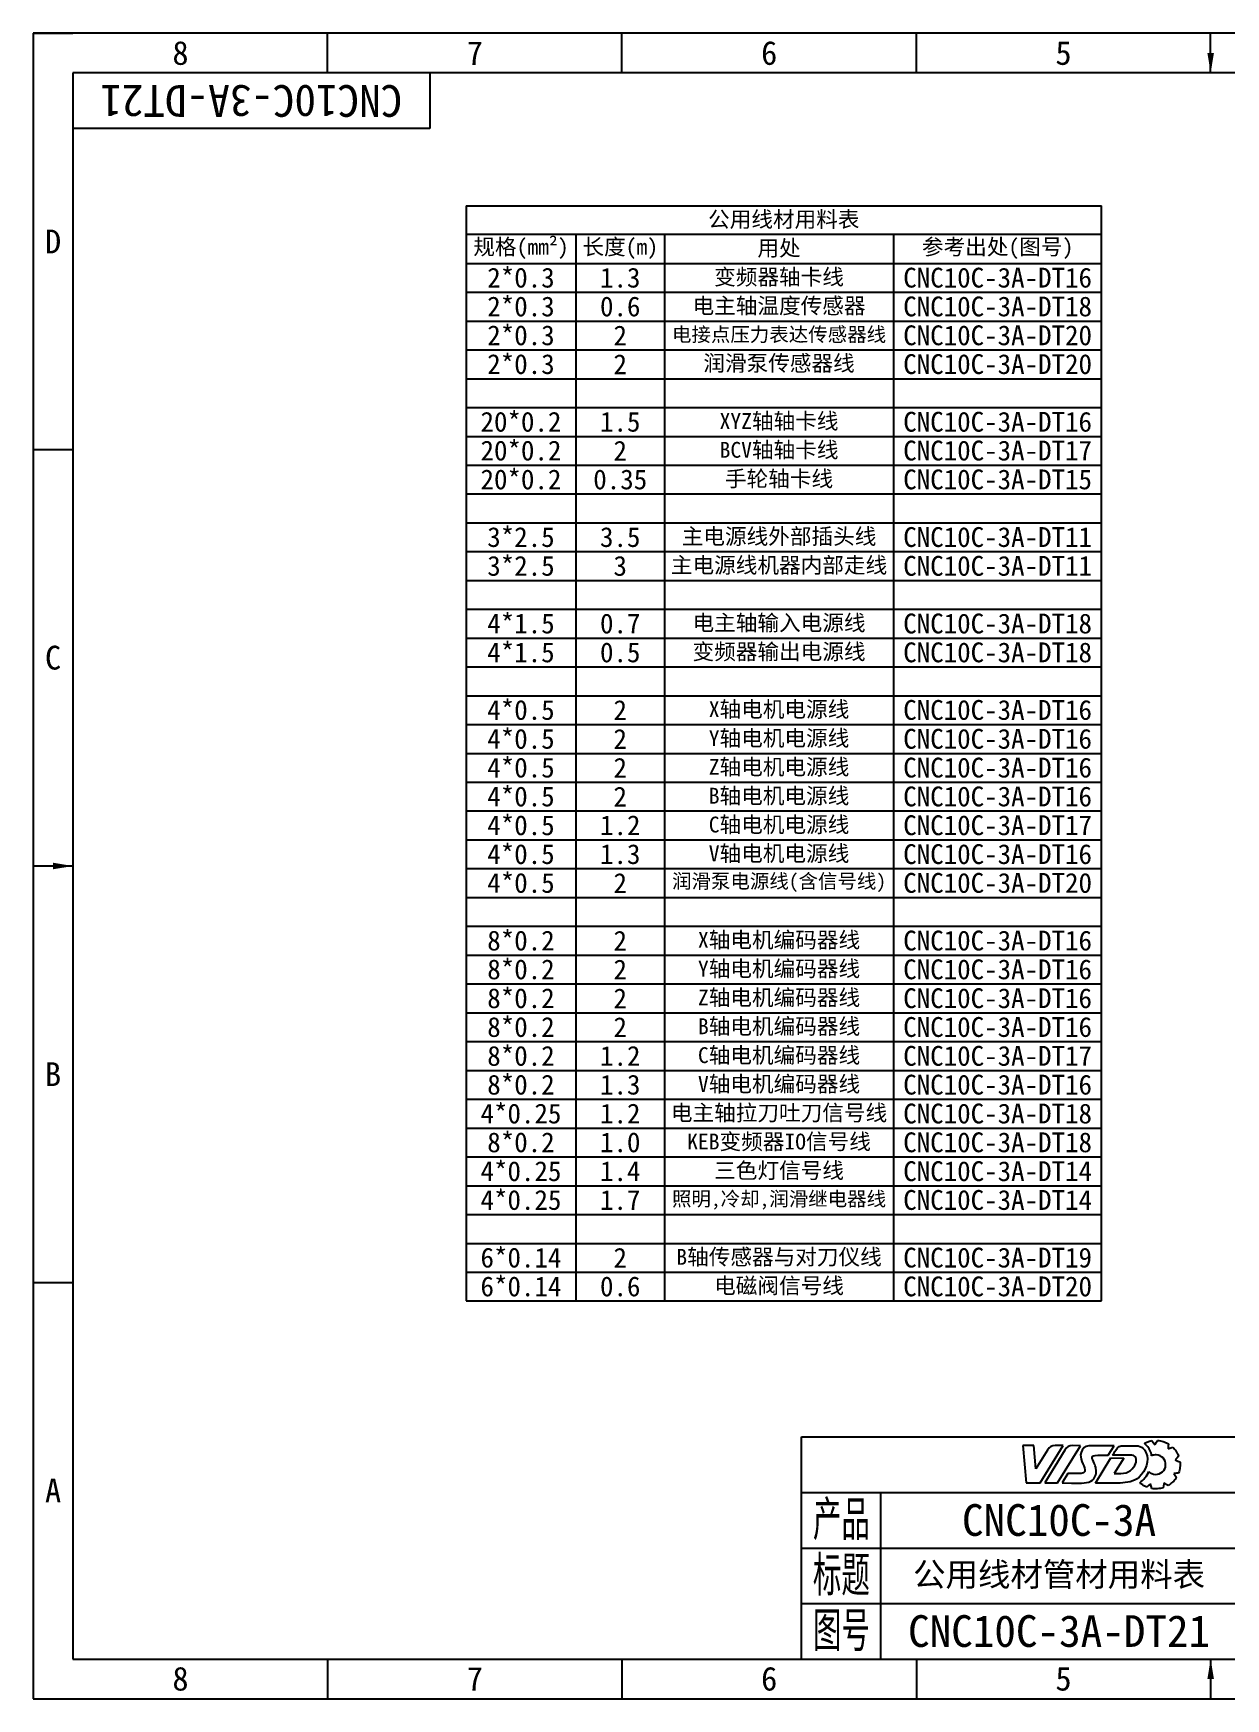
# Model space of a CAD drawing. Header units: millimetres. Extents: x 547 to 2149, y 622 to 1790.
# Drawn here: x 546.7 to 697.1, y 622.4 to 832.4 of the extents above; entities that cross this region are included whole.
import ezdxf

# ---------------------------------------------------------------- set-up
doc = ezdxf.new("R2010")
doc.units = ezdxf.units.MM
for name, color, linetype in [('中文标注', 3, 'Continuous'), ('仅图框使用', 7, 'Continuous'), ('元器件与线路', 7, 'Continuous'), ('英文数字标注', 3, 'Continuous')]:
    doc.layers.add(name, color=color, linetype=linetype)
doc.styles.get("Standard").update_dxf_attribs({"font": 'txt', "bigfont": 'gbcbig.shx'})
doc.dimstyles.new('ISO-25', dxfattribs={"dimtxt": 2.5, "dimasz": 2.5, "dimexe": 1.25, "dimexo": 0.625, "dimtad": 1, "dimtxsty": 'Standard', "dimcen": 2.5, "dimadec": 0, "dimazin": 0, "dimtfac": 1, "dimtmove": 0, "dimatfit": 3, "dimfxl": 0, "dimarcsym": 0})

# ---------------------------------------------------------------- blocks, each defined once
blk = doc.blocks.new('Logo-pic')
at = {"layer": '仅图框使用', "color": 4}
for points in [[(1.39, 0), (1.39, 0), (0, 0), (0, 0)], [(0, 0), (0, 0), (0.42, -4.7), (0.42, -4.7)], [(15.35, 0.28), (15.42, 0.32), (15.49, 0.35), (15.57, 0.38)], [(16.08, -0.66), (15.92, -0.31), (15.66, 0), (15.35, 0.28)], [(15.57, 0.38), (15.69, 0.44), (15.83, 0.49), (15.99, 0.54)], [(15.99, 0.54), (15.99, 0.54), (16.28, 0.62), (16.28, 0.62)], [(16.28, 0.62), (16.28, 0.62), (16.46, 0.38), (16.46, 0.38)], [(16.46, 0.38), (16.46, 0.38), (16.69, 0.09), (16.69, 0.09)], [(16.69, 0.09), (16.69, 0.09), (16.85, 0.39), (16.85, 0.39)], [(16.85, 0.39), (16.85, 0.39), (17, 0.65), (17, 0.65)], [(17, 0.65), (17.24, 0.64), (17.5, 0.58), (17.73, 0.5)], [(17.73, 0.5), (17.86, 0.46), (18, 0.4), (18.12, 0.34)], [(18.12, 0.34), (18.12, 0.34), (18.38, 0.2), (18.38, 0.2)], [(18.38, 0.2), (18.38, 0.2), (18.35, -0.09), (18.35, -0.09)], [(1.66, -2.95), (1.66, -2.95), (1.39, 0), (1.39, 0)], [(3.14, -0.56), (3.14, -0.56), (1.66, -2.95), (1.66, -2.95)], [(2.21, -4.71), (2.21, -4.71), (5.1, -0.01), (5.1, -0.01)], [(5.31, -0.56), (5.31, -0.56), (2.78, -4.71), (2.78, -4.71)], [(4.11, -0.01), (3.65, -0.01), (3.39, -0.16), (3.14, -0.56)], [(5.1, -0.01), (5.1, -0.01), (4.11, -0.01), (4.11, -0.01)], [(4.4, -4.71), (4.4, -4.71), (7.29, -0.02), (7.29, -0.02)], [(6.29, -0.01), (5.83, -0.01), (5.59, -0.13), (5.31, -0.56)], [(7.28, -0.02), (7.28, -0.02), (6.29, -0.01), (6.29, -0.01)], [(7.5, -0.58), (7.03, -1.34), (7.55, -2.13), (7.8, -2.82)], [(7.29, -0.02), (7.29, -0.02), (7.28, -0.02), (7.28, -0.02)], [(8.69, -0.02), (8.19, -0.02), (7.78, -0.12), (7.5, -0.58)], [(9.03, -2.23), (8.76, -1.63), (8.45, -1.19), (9.46, -1.23)], [(11.52, -0.03), (11.52, -0.03), (8.69, -0.02), (8.69, -0.02)], [(9.2, -4.73), (9.2, -4.73), (11.13, -1.56), (11.13, -1.56)], [(9.46, -1.23), (9.46, -1.23), (10.78, -1.23), (10.78, -1.23)], [(10.78, -1.23), (10.78, -1.23), (11.52, -0.03), (11.52, -0.03)], [(11.13, -1.56), (11.13, -1.56), (12.74, -1.57), (12.74, -1.57)], [(11.33, -1.23), (11.44, -1.05), (11.61, -0.77), (11.73, -0.58)], [(13.78, -1.23), (13.78, -1.23), (11.33, -1.23), (11.33, -1.23)], [(12.74, -1.57), (12.74, -1.57), (11.53, -3.53), (11.53, -3.53)], [(11.73, -0.58), (12.03, -0.12), (12.3, -0.03), (12.71, -0.03)], [(12.71, -0.03), (12.71, -0.03), (14.35, -0.03), (14.35, -0.03)], [(14.24, -2.29), (14.45, -1.75), (14.3, -1.24), (13.78, -1.23)], [(14.35, -0.03), (15.01, -0.04), (15.38, -0.46), (15.59, -0.95)], [(15.59, -0.95), (15.97, -1.85), (15.54, -3.19), (14.68, -3.99)], [(16.26, -1.28), (16.23, -1.07), (16.17, -0.86), (16.08, -0.66)], [(16.85, -1.16), (16.64, -1.16), (16.44, -1.2), (16.26, -1.28)], [(18.03, -2.46), (18.06, -1.77), (17.53, -1.2), (16.85, -1.16)], [(18.35, -0.09), (18.35, -0.09), (18.33, -0.41), (18.33, -0.41)], [(18.33, -0.41), (18.48, -0.36), (18.63, -0.3), (18.67, -0.29)], [(18.67, -0.29), (18.67, -0.29), (18.94, -0.22), (18.94, -0.22)], [(18.94, -0.22), (19.09, -0.37), (19.24, -0.55), (19.36, -0.74)], [(19.48, -1.56), (19.48, -1.56), (19.25, -1.82), (19.25, -1.82)], [(19.25, -1.82), (19.27, -1.83), (19.29, -1.84), (19.57, -1.95)], [(19.36, -0.74), (19.42, -0.84), (19.49, -0.95), (19.55, -1.07)], [(19.67, -1.34), (19.67, -1.34), (19.48, -1.56), (19.48, -1.56)], [(19.55, -1.07), (19.55, -1.07), (19.61, -1.19), (19.61, -1.19)], [(19.57, -1.95), (19.57, -1.95), (19.84, -2.05), (19.84, -2.05)], [(19.61, -1.19), (19.63, -1.24), (19.65, -1.29), (19.67, -1.34)], [(19.84, -2.05), (19.84, -2.12), (19.85, -2.18), (19.85, -2.25)], [(5.7, -3.51), (5.7, -3.51), (4.96, -4.72), (4.96, -4.72)], [(6.79, -3.52), (6.79, -3.52), (5.7, -3.51), (5.7, -3.51)], [(7.36, -3.52), (7.36, -3.52), (6.79, -3.52), (6.79, -3.52)], [(7.8, -2.82), (7.92, -3.14), (7.91, -3.51), (7.36, -3.52)], [(7.42, -4.73), (8.35, -4.73), (9.03, -4.45), (9.21, -3.7)], [(9.21, -3.7), (9.35, -3.15), (9.22, -2.68), (9.03, -2.23)], [(11.53, -3.53), (11.53, -3.53), (12.01, -3.53), (12.01, -3.53)], [(12.01, -3.53), (12.01, -3.53), (12.28, -3.53), (12.28, -3.53)], [(12.28, -3.53), (12.28, -3.53), (12.36, -3.53), (12.36, -3.53)], [(14.68, -3.99), (14.07, -4.56), (13.13, -4.68), (12.31, -4.74)], [(12.36, -3.53), (13.34, -3.53), (14.01, -2.89), (14.24, -2.29)], [(14.77, -4.69), (15.24, -4.34), (15.64, -3.84), (15.92, -3.28)], [(15.92, -3.28), (16.13, -3.49), (16.42, -3.62), (16.74, -3.64)], [(16.74, -3.64), (17.42, -3.67), (18, -3.14), (18.03, -2.46)], [(19.38, -3.49), (19.27, -3.51), (19.17, -3.52), (19.07, -3.53)], [(19.07, -3.53), (19.13, -3.61), (19.18, -3.69), (19.24, -3.79)], [(19.38, -4.03), (19.32, -4.14), (19.24, -4.24), (19.17, -4.34)], [(19.24, -3.79), (19.24, -3.79), (19.38, -4.03), (19.38, -4.03)], [(19.67, -3.46), (19.67, -3.46), (19.38, -3.49), (19.38, -3.49)], [(19.83, -2.75), (19.81, -2.99), (19.75, -3.23), (19.67, -3.46)], [(0.42, -4.7), (0.42, -4.7), (2.21, -4.71), (2.21, -4.71)], [(2.78, -4.71), (2.78, -4.71), (4.4, -4.71), (4.4, -4.71)], [(4.96, -4.72), (4.96, -4.72), (6.17, -4.73), (6.17, -4.73)], [(6.17, -4.73), (6.17, -4.73), (7.42, -4.73), (7.42, -4.73)], [(10.29, -4.74), (10.29, -4.74), (9.2, -4.73), (9.2, -4.73)], [(12.31, -4.74), (12.31, -4.74), (10.29, -4.74), (10.29, -4.74)], [(15.06, -4.92), (14.97, -4.86), (14.88, -4.78), (14.77, -4.69)], [(15.37, -5.11), (15.27, -5.05), (15.16, -4.99), (15.06, -4.92)], [(15.5, -5.18), (15.5, -5.18), (15.37, -5.11), (15.37, -5.11)], [(15.68, -5.25), (15.62, -5.23), (15.56, -5.2), (15.5, -5.18)], [(15.88, -5.05), (15.88, -5.05), (15.66, -5.25), (15.66, -5.25)], [(15.66, -5.25), (15.66, -5.25), (15.68, -5.25), (15.68, -5.25)], [(16.12, -4.83), (16.12, -4.83), (15.88, -5.05), (15.88, -5.05)], [(16.21, -5.14), (16.19, -5.07), (16.16, -4.95), (16.12, -4.83)], [(16.3, -5.42), (16.3, -5.42), (16.21, -5.14), (16.21, -5.14)], [(16.61, -5.45), (16.51, -5.45), (16.4, -5.44), (16.3, -5.42)], [(16.98, -5.45), (16.85, -5.46), (16.73, -5.46), (16.61, -5.45)], [(17.38, -5.41), (17.23, -5.43), (17.1, -5.44), (16.98, -5.45)], [(17.7, -5.33), (17.6, -5.36), (17.49, -5.38), (17.38, -5.41)], [(17.76, -5.07), (17.76, -5.07), (17.7, -5.33), (17.7, -5.33)], [(17.7, -5.33), (17.7, -5.33), (17.7, -5.33), (17.7, -5.33)], [(17.83, -4.7), (17.81, -4.83), (17.79, -4.96), (17.76, -5.07)], [(18.1, -4.89), (18.02, -4.84), (17.93, -4.77), (17.83, -4.7)], [(18.34, -5.04), (18.34, -5.04), (18.1, -4.89), (18.1, -4.89)], [(18.61, -4.87), (18.52, -4.93), (18.43, -4.99), (18.34, -5.04)], [(18.64, -4.84), (18.63, -4.85), (18.62, -4.86), (18.61, -4.87)], [(19.17, -4.34), (19.01, -4.52), (18.83, -4.68), (18.64, -4.84)]]:
    blk.add_open_spline(points, degree=3, dxfattribs=at)
blk.add_open_spline([(19.85, -2.25), (19.85, -2.3), (19.85, -2.35), (19.85, -2.41), (19.85, -2.41), (19.85, -2.52), (19.85, -2.64), (19.83, -2.75)], degree=3, knots=[0.25423729, 0.25423729, 0.25423729, 0.25423729, 0.27118644, 0.27118644, 0.27118644, 0.27118644, 0.28813559, 0.28813559, 0.28813559, 0.28813559], dxfattribs=at)

msp = doc.modelspace()

# ---------------------------------------------------------------- linework, layer by layer
at = {"layer": '仅图框使用'}
for p, q in [((546.73, 832.38), (546.73, 622.38)), ((843.73, 832.38), (546.73, 832.38)), ((546.73, 832.38), (551.73, 832.38)), ((583.86, 827.38), (583.86, 832.38)), ((620.98, 827.38), (620.98, 832.38)), ((658.11, 827.38), (658.11, 832.38)), ((551.73, 827.38), (551.73, 627.38)), ((838.73, 827.38), (551.73, 827.38)), ((596.73, 827.38), (596.73, 820.38)), ((596.73, 820.38), (551.73, 820.38)), ((546.73, 779.88), (551.73, 779.88)), ((546.73, 674.88), (551.73, 674.88)), ((643.61, 655.38), (838.73, 655.38)), ((643.61, 627.38), (643.61, 655.38)), ((643.61, 648.38), (838.73, 648.38)), ((653.61, 627.38), (653.61, 648.38)), ((643.61, 641.38), (838.73, 641.38)), ((643.61, 634.38), (806.61, 634.38)), ((551.73, 627.38), (838.73, 627.38)), ((583.86, 627.38), (583.86, 622.38)), ((620.98, 627.38), (620.98, 622.38)), ((658.11, 627.38), (658.11, 622.38)), ((546.73, 622.38), (843.73, 622.38))]:
    msp.add_line(p, q, dxfattribs=at)
at = {"layer": '元器件与线路'}
for p, q in [((601.31, 810.64), (601.31, 672.53)), ((601.31, 810.64), (681.46, 810.64)), ((681.46, 672.53), (681.46, 810.64)), ((681.46, 807), (601.31, 807)), ((615.17, 807), (615.17, 672.53)), ((626.34, 807), (626.34, 672.53)), ((655.25, 672.53), (655.25, 807)), ((601.31, 803.37), (681.46, 803.37)), ((601.31, 799.74), (681.46, 799.74)), ((601.31, 796.1), (681.46, 796.1)), ((601.31, 792.47), (681.46, 792.47)), ((601.31, 788.83), (681.46, 788.83)), ((601.31, 785.2), (681.46, 785.2)), ((601.31, 781.56), (681.46, 781.56)), ((601.31, 777.93), (681.46, 777.93)), ((601.31, 774.29), (681.46, 774.29)), ((601.31, 770.66), (681.46, 770.66)), ((601.31, 767.03), (681.46, 767.03)), ((601.31, 763.39), (681.46, 763.39)), ((601.31, 759.76), (681.46, 759.76)), ((601.31, 756.12), (681.46, 756.12)), ((601.31, 752.49), (681.46, 752.49)), ((601.31, 748.85), (681.46, 748.85)), ((601.31, 745.22), (681.46, 745.22)), ((601.31, 741.58), (681.46, 741.58)), ((601.31, 737.95), (681.46, 737.95)), ((601.31, 734.32), (681.46, 734.32)), ((601.31, 730.68), (681.46, 730.68)), ((601.31, 727.05), (681.46, 727.05)), ((601.31, 723.41), (681.46, 723.41)), ((601.31, 719.78), (681.46, 719.78)), ((601.31, 716.14), (681.46, 716.14)), ((601.31, 712.51), (681.46, 712.51)), ((601.31, 708.87), (681.46, 708.87)), ((601.31, 705.24), (681.46, 705.24)), ((601.31, 701.61), (681.46, 701.61)), ((601.31, 697.97), (681.46, 697.97)), ((601.31, 694.34), (681.46, 694.34)), ((601.31, 690.7), (681.46, 690.7)), ((601.31, 687.07), (681.46, 687.07)), ((601.31, 683.43), (681.46, 683.43)), ((601.31, 679.8), (681.46, 679.8)), ((601.31, 676.16), (681.46, 676.16)), ((601.31, 672.53), (681.46, 672.53))]:
    msp.add_line(p, q, dxfattribs=at)

# ---------------------------------------------------------------- block references
at = {"layer": '仅图框使用'}
msp.add_blockref('Logo-pic', (671.52, 654.3), dxfattribs=at)

# ---------------------------------------------------------------- texts
at = {"layer": '中文标注', "attachment_point": 5}
for s, insert, char_height, width in [('{\\fSimSun|b0|i0|c134|p2;公用线材用料表}', (641.39, 808.82), 2, 80.1566), ('{\\fSimSun|b0|i0|c134|p2;规格(mm²)}', (608.24, 805.19), 2, 13.8624), ('{\\fSimSun|b0|i0|c134|p2;长度(m)}', (620.76, 805.19), 2, 11.1713), ('{\\fSimSun|b0|i0|c134|p2;用处}', (640.79, 805.19), 2, 28.907), ('{\\fSimSun|b0|i0|c134|p2;参考出处(图号)}', (668.36, 805.19), 2, 26.2159), ('{\\fSimSun|b0|i0|c134|p2;变频器轴卡线}', (640.79, 801.55), 2, 28.907), ('{\\fSimSun|b0|i0|c134|p2;电主轴温度传感器}', (640.79, 797.92), 2, 28.907), ('{\\fSimSun|b0|i0|c134|p2;电接点压力表达传感器线}', (640.79, 794.31), 1.8, 28.907), ('{\\fSimSun|b0|i0|c134|p2;润滑泵传感器线}', (640.79, 790.68), 2, 28.907), ('{\\fSimSun|b0|i0|c134|p2;XYZ轴轴卡线}', (640.79, 783.38), 2, 28.907), ('{\\fSimSun|b0|i0|c134|p2;BCV轴轴卡线}', (640.79, 779.75), 2, 28.907), ('{\\fSimSun|b0|i0|c134|p2;手轮轴卡线}', (640.79, 776.11), 2, 28.907), ('{\\fSimSun|b0|i0|c134|p2;主电源线外部插头线}', (640.79, 768.84), 2, 28.907), ('{\\fSimSun|b0|i0|c134|p2;主电源线机器内部走线}', (640.79, 765.21), 2, 28.907), ('{\\fSimSun|b0|i0|c134|p2;电主轴输入电源线}', (640.79, 757.94), 2, 28.907), ('{\\fSimSun|b0|i0|c134|p2;变频器输出电源线}', (640.79, 754.3), 2, 28.907), ('{\\fSimSun|b0|i0|c134|p2;X轴电机电源线}', (640.79, 747.04), 2, 28.907), ('{\\fSimSun|b0|i0|c134|p2;Y轴电机电源线}', (640.79, 743.4), 2, 28.907), ('{\\fSimSun|b0|i0|c134|p2;Z轴电机电源线}', (640.79, 739.77), 2, 28.907), ('{\\fSimSun|b0|i0|c134|p2;B轴电机电源线}', (640.79, 736.13), 2, 28.907), ('{\\fSimSun|b0|i0|c134|p2;C轴电机电源线}', (640.79, 732.5), 2, 28.907), ('{\\fSimSun|b0|i0|c134|p2;V轴电机电源线}', (640.79, 728.86), 2, 28.907), ('{\\fSimSun|b0|i0|c134|p2;润滑泵电源线(含信号线)}', (640.79, 725.23), 1.8, 28.907), ('{\\fSimSun|b0|i0|c134|p2;X轴电机编码器线}', (640.79, 717.96), 2, 28.907), ('{\\fSimSun|b0|i0|c134|p2;Y轴电机编码器线}', (640.79, 714.33), 2, 28.907), ('{\\fSimSun|b0|i0|c134|p2;Z轴电机编码器线}', (640.79, 710.69), 2, 28.907), ('{\\fSimSun|b0|i0|c134|p2;B轴电机编码器线}', (640.79, 707.06), 2, 28.907), ('{\\fSimSun|b0|i0|c134|p2;C轴电机编码器线}', (640.79, 703.42), 2, 28.907), ('{\\fSimSun|b0|i0|c134|p2;V轴电机编码器线}', (640.79, 699.79), 2, 28.907), ('{\\fSimSun|b0|i0|c134|p2;电主轴拉刀吐刀信号线}', (640.79, 696.15), 2, 28.907), ('{\\fSimSun|b0|i0|c134|p2;KEB变频器IO信号线}', (640.79, 692.52), 2, 28.907), ('{\\fSimSun|b0|i0|c134|p2;三色灯信号线}', (640.79, 688.88), 2, 28.907), ('{\\fSimSun|b0|i0|c134|p2;照明,冷却,润滑继电器线}', (640.79, 685.18), 1.8, 28.907), ('{\\fSimSun|b0|i0|c134|p2;B轴传感器与对刀仪线}', (640.79, 677.98), 2, 28.907), ('{\\fSimSun|b0|i0|c134|p2;电磁阀信号线}', (640.79, 674.35), 2, 28.907), ('{\\fSimSun|b0|i0|c134|p2;公用线材管材用料表}', (676.11, 637.88), 3, 45)]:
    msp.add_mtext(s, dxfattribs=dict(at, insert=insert, char_height=char_height, width=width))
at = {"layer": '仅图框使用', "attachment_point": 5}
for s, insert, char_height, width in [('{\\fSimSun|b0|i0|c134|p2;8}', (565.3, 829.88), 3, 37.125), ('{\\fSimSun|b0|i0|c134|p2;7}', (602.42, 829.88), 3, 37.125), ('{\\fSimSun|b0|i0|c134|p2;6}', (639.55, 829.88), 3, 37.125), ('{\\fSimSun|b0|i0|c134|p2;5}', (676.67, 829.88), 3, 37.125), ('{\\fSimSun|b0|i0|c134|p2;D}', (549.23, 806.13), 3, 5), ('{\\fSimSun|b0|i0|c134|p2;C}', (549.23, 753.63), 3, 5), ('{\\fSimSun|b0|i0|c134|p2;B}', (549.23, 701.13), 3, 5), ('{\\fSimSun|b0|i0|c134|p2;A}', (549.23, 648.63), 3, 5), ('产品', (648.66, 644.88), 5, 10.1092), ('标题', (648.66, 637.88), 5, 10.1092), ('图号', (648.66, 630.88), 5, 10.1092), ('{\\fSimSun|b0|i0|c134|p2;8}', (565.3, 624.88), 3, 37.125), ('{\\fSimSun|b0|i0|c134|p2;7}', (602.42, 624.88), 3, 37.125), ('{\\fSimSun|b0|i0|c134|p2;6}', (639.55, 624.88), 3, 37.125), ('{\\fSimSun|b0|i0|c134|p2;5}', (676.67, 624.88), 3, 37.125)]:
    msp.add_mtext(s, dxfattribs=dict(at, insert=insert, char_height=char_height, width=width))
at = {"layer": '英文数字标注', "insert": (574.23, 823.88), "char_height": 4, "width": 45, "attachment_point": 5, "rotation": 180}
msp.add_mtext('{\\fSimSun|b0|i0|c134|p2;CNC10C-3A-DT21}', dxfattribs=at)
at = {"layer": '英文数字标注', "attachment_point": 5}
for s, insert, char_height, width in [('{\\fSimSun|b0|i0|c134|p2;2*0.3}', (608.24, 801.55), 2.5, 13.8624), ('{\\fSimSun|b0|i0|c134|p2;1.3}', (620.76, 801.55), 2.5, 11.1713), ('{\\fSimSun|b0|i0|c134|p2;CNC10C-3A-DT16}', (668.36, 801.55), 2.5, 26.2159), ('{\\fSimSun|b0|i0|c134|p2;2*0.3}', (608.24, 797.92), 2.5, 13.8624), ('{\\fSimSun|b0|i0|c134|p2;0.6}', (620.76, 797.92), 2.5, 11.1713), ('{\\fSimSun|b0|i0|c134|p2;CNC10C-3A-DT18}', (668.36, 797.92), 2.5, 26.2159), ('{\\fSimSun|b0|i0|c134|p2;2*0.3}', (608.24, 794.28), 2.5, 13.8624), ('{\\fSimSun|b0|i0|c134|p2;2}', (620.76, 794.28), 2.5, 11.1713), ('{\\fSimSun|b0|i0|c134|p2;CNC10C-3A-DT20}', (668.36, 794.28), 2.5, 26.2159), ('{\\fSimSun|b0|i0|c134|p2;2*0.3}', (608.24, 790.65), 2.5, 13.8624), ('{\\fSimSun|b0|i0|c134|p2;2}', (620.76, 790.65), 2.5, 11.1713), ('{\\fSimSun|b0|i0|c134|p2;CNC10C-3A-DT20}', (668.36, 790.65), 2.5, 26.2159), ('{\\fSimSun|b0|i0|c134|p2;20*0.2}', (608.24, 783.38), 2.5, 13.8624), ('{\\fSimSun|b0|i0|c134|p2;1.5}', (620.76, 783.38), 2.5, 11.1713), ('{\\fSimSun|b0|i0|c134|p2;CNC10C-3A-DT16}', (668.36, 783.38), 2.5, 26.2159), ('{\\fSimSun|b0|i0|c134|p2;20*0.2}', (608.24, 779.75), 2.5, 13.8624), ('{\\fSimSun|b0|i0|c134|p2;2}', (620.76, 779.75), 2.5, 11.1713), ('{\\fSimSun|b0|i0|c134|p2;CNC10C-3A-DT17}', (668.36, 779.75), 2.5, 26.2159), ('{\\fSimSun|b0|i0|c134|p2;20*0.2}', (608.24, 776.11), 2.5, 13.8624), ('{\\fSimSun|b0|i0|c134|p2;0.35}', (620.76, 776.11), 2.5, 11.1713), ('{\\fSimSun|b0|i0|c134|p2;CNC10C-3A-DT15}', (668.36, 776.11), 2.5, 26.2159), ('{\\fSimSun|b0|i0|c134|p2;3*2.5}', (608.24, 768.84), 2.5, 13.8624), ('{\\fSimSun|b0|i0|c134|p2;3.5}', (620.76, 768.84), 2.5, 11.1713), ('{\\fSimSun|b0|i0|c134|p2;CNC10C-3A-DT11}', (668.36, 768.84), 2.5, 26.2159), ('{\\fSimSun|b0|i0|c134|p2;3*2.5}', (608.24, 765.21), 2.5, 13.8624), ('{\\fSimSun|b0|i0|c134|p2;CNC10C-3A-DT11}', (668.36, 765.21), 2.5, 26.2159), ('{\\fSimSun|b0|i0|c134|p2;3}', (620.76, 765.21), 2.5, 11.1713), ('{\\fSimSun|b0|i0|c134|p2;4*1.5}', (608.24, 757.94), 2.5, 13.8624), ('{\\fSimSun|b0|i0|c134|p2;0.7}', (620.76, 757.94), 2.5, 11.1713), ('{\\fSimSun|b0|i0|c134|p2;CNC10C-3A-DT18}', (668.36, 757.94), 2.5, 26.2159), ('{\\fSimSun|b0|i0|c134|p2;4*1.5}', (608.24, 754.3), 2.5, 13.8624), ('{\\fSimSun|b0|i0|c134|p2;0.5}', (620.76, 754.3), 2.5, 11.1713), ('{\\fSimSun|b0|i0|c134|p2;CNC10C-3A-DT18}', (668.36, 754.3), 2.5, 26.2159), ('{\\fSimSun|b0|i0|c134|p2;4*0.5}', (608.24, 747.04), 2.5, 13.8624), ('{\\fSimSun|b0|i0|c134|p2;2}', (620.76, 747.04), 2.5, 11.1713), ('{\\fSimSun|b0|i0|c134|p2;CNC10C-3A-DT16}', (668.36, 747.04), 2.5, 26.2159), ('{\\fSimSun|b0|i0|c134|p2;4*0.5}', (608.24, 743.4), 2.5, 13.8624), ('{\\fSimSun|b0|i0|c134|p2;2}', (620.76, 743.4), 2.5, 11.1713), ('{\\fSimSun|b0|i0|c134|p2;CNC10C-3A-DT16}', (668.36, 743.4), 2.5, 26.2159), ('{\\fSimSun|b0|i0|c134|p2;4*0.5}', (608.24, 739.77), 2.5, 13.8624), ('{\\fSimSun|b0|i0|c134|p2;2}', (620.76, 739.77), 2.5, 11.1713), ('{\\fSimSun|b0|i0|c134|p2;CNC10C-3A-DT16}', (668.36, 739.77), 2.5, 26.2159), ('{\\fSimSun|b0|i0|c134|p2;4*0.5}', (608.24, 736.13), 2.5, 13.8624), ('{\\fSimSun|b0|i0|c134|p2;\\H1.25x;2}', (620.76, 736.13), 2, 11.1713), ('{\\fSimSun|b0|i0|c134|p2;CNC10C-3A-DT16}', (668.36, 736.13), 2.5, 26.2159), ('{\\fSimSun|b0|i0|c134|p2;4*0.5}', (608.24, 732.5), 2.5, 13.8624), ('{\\fSimSun|b0|i0|c134|p2;1.2}', (620.76, 732.5), 2.5, 11.1713), ('{\\fSimSun|b0|i0|c134|p2;CNC10C-3A-DT17}', (668.36, 732.5), 2.5, 26.2159), ('{\\fSimSun|b0|i0|c134|p2;4*0.5}', (608.24, 728.86), 2.5, 13.8624), ('{\\fSimSun|b0|i0|c134|p2;1.3}', (620.76, 728.86), 2.5, 11.1713), ('{\\fSimSun|b0|i0|c134|p2;CNC10C-3A-DT16}', (668.36, 728.86), 2.5, 26.2159), ('{\\fSimSun|b0|i0|c134|p2;4*0.5}', (608.24, 725.23), 2.5, 13.8624), ('{\\fSimSun|b0|i0|c134|p2;2}', (620.76, 725.23), 2.5, 11.1713), ('{\\fSimSun|b0|i0|c134|p2;CNC10C-3A-DT20}', (668.36, 725.23), 2.5, 26.2159), ('{\\fSimSun|b0|i0|c134|p2;8*0.2}', (608.24, 717.96), 2.5, 13.8624), ('{\\fSimSun|b0|i0|c134|p2;2}', (620.76, 717.96), 2.5, 11.1713), ('{\\fSimSun|b0|i0|c134|p2;CNC10C-3A-DT16}', (668.36, 717.96), 2.5, 26.2159), ('{\\fSimSun|b0|i0|c134|p2;8*0.2}', (608.24, 714.33), 2.5, 13.8624), ('{\\fSimSun|b0|i0|c134|p2;2}', (620.76, 714.33), 2.5, 11.1713), ('{\\fSimSun|b0|i0|c134|p2;CNC10C-3A-DT16}', (668.36, 714.33), 2.5, 26.2159), ('{\\fSimSun|b0|i0|c134|p2;8*0.2}', (608.24, 710.69), 2.5, 13.8624), ('{\\fSimSun|b0|i0|c134|p2;2}', (620.76, 710.69), 2.5, 11.1713), ('{\\fSimSun|b0|i0|c134|p2;CNC10C-3A-DT16}', (668.36, 710.69), 2.5, 26.2159), ('{\\fSimSun|b0|i0|c134|p2;8*0.2}', (608.24, 707.06), 2.5, 13.8624), ('{\\fSimSun|b0|i0|c134|p2;2}', (620.76, 707.06), 2.5, 11.1713), ('{\\fSimSun|b0|i0|c134|p2;CNC10C-3A-DT16}', (668.36, 707.06), 2.5, 26.2159), ('{\\fSimSun|b0|i0|c134|p2;8*0.2}', (608.24, 703.42), 2.5, 13.8624), ('{\\fSimSun|b0|i0|c134|p2;1.2}', (620.76, 703.42), 2.5, 11.1713), ('{\\fSimSun|b0|i0|c134|p2;CNC10C-3A-DT17}', (668.36, 703.42), 2.5, 26.2159), ('{\\fSimSun|b0|i0|c134|p2;8*0.2}', (608.24, 699.79), 2.5, 13.8624), ('{\\fSimSun|b0|i0|c134|p2;1.3}', (620.76, 699.79), 2.5, 11.1713), ('{\\fSimSun|b0|i0|c134|p2;CNC10C-3A-DT16}', (668.36, 699.79), 2.5, 26.2159), ('{\\fSimSun|b0|i0|c134|p2;4*0.25}', (608.24, 696.15), 2.5, 13.8624), ('{\\fSimSun|b0|i0|c134|p2;1.2}', (620.76, 696.15), 2.5, 11.1713), ('{\\fSimSun|b0|i0|c134|p2;CNC10C-3A-DT18}', (668.36, 696.15), 2.5, 26.2159), ('{\\fSimSun|b0|i0|c134|p2;8*0.2}', (608.24, 692.52), 2.5, 13.8624), ('{\\fSimSun|b0|i0|c134|p2;1.0}', (620.76, 692.52), 2.5, 11.1713), ('{\\fSimSun|b0|i0|c134|p2;CNC10C-3A-DT18}', (668.36, 692.52), 2.5, 26.2159), ('{\\fSimSun|b0|i0|c134|p2;4*0.25}', (608.24, 688.88), 2.5, 13.8624), ('{\\fSimSun|b0|i0|c134|p2;1.4}', (620.76, 688.88), 2.5, 11.1713), ('{\\fSimSun|b0|i0|c134|p2;CNC10C-3A-DT14}', (668.36, 688.88), 2.5, 26.2159), ('{\\fSimSun|b0|i0|c134|p2;4*0.25}', (608.24, 685.25), 2.5, 13.8624), ('{\\fSimSun|b0|i0|c134|p2;1.7}', (620.76, 685.25), 2.5, 11.1713), ('{\\fSimSun|b0|i0|c134|p2;CNC10C-3A-DT14}', (668.36, 685.25), 2.5, 26.2159), ('{\\fSimSun|b0|i0|c134|p2;6*0.14}', (608.24, 677.98), 2.5, 13.8624), ('{\\fSimSun|b0|i0|c134|p2;2}', (620.76, 677.98), 2.5, 11.1713), ('{\\fSimSun|b0|i0|c134|p2;CNC10C-3A-DT19}', (668.36, 677.98), 2.5, 26.2159), ('{\\fSimSun|b0|i0|c134|p2;6*0.14}', (608.24, 674.35), 2.5, 13.8624), ('{\\fSimSun|b0|i0|c134|p2;0.6}', (620.76, 674.35), 2.5, 11.1713), ('{\\fSimSun|b0|i0|c134|p2;CNC10C-3A-DT20}', (668.36, 674.35), 2.5, 26.2159), ('{\\fSimSun|b0|i0|c134|p2;CNC10C-3A}', (676.11, 644.88), 4, 45), ('{\\fSimSun|b0|i0|c134|p2;CNC10C-3A-DT21}', (676.11, 630.88), 4, 45)]:
    msp.add_mtext(s, dxfattribs=dict(at, insert=insert, char_height=char_height, width=width))

# ---------------------------------------------------------------- leaders
at = {"layer": '仅图框使用'}
for points in [[(695.23, 827.38), (695.23, 832.38)], [(551.73, 727.38), (546.73, 727.38)], [(695.23, 627.38), (695.23, 622.38)]]:
    msp.add_leader(points, dimstyle='ISO-25', override={"dimgap": 0.625, "dimtad": 0}, dxfattribs=at)

doc.saveas('drawing.dxf')
